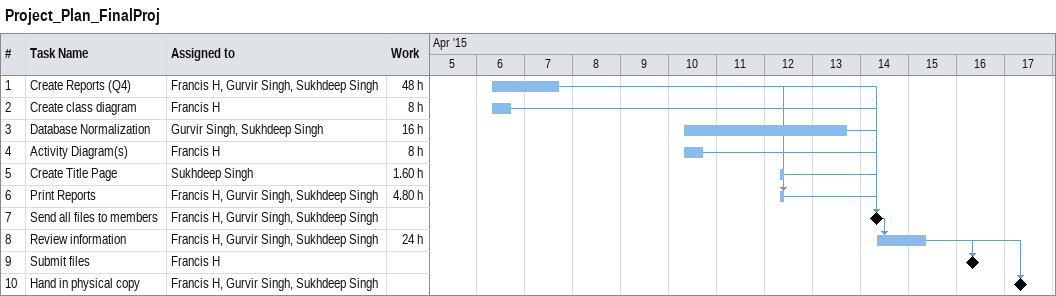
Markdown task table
Project_Plan_FinalProj

| ID | Task | Start | Finish | Predecessors | Resources | Work (h) |
|---|---|---|---|---|---|---|
| 1 | Create Reports (Q4) | 2015-04-06 | 2015-04-07 |  | Francis H, Gurvir Singh, Sukhdeep Singh | 48 |
| 2 | Create class diagram | 2015-04-06 | 2015-04-06 |  | Francis H | 8 |
| 3 | Database Normalization | 2015-04-10 | 2015-04-13 |  | Gurvir Singh, Sukhdeep Singh | 16 |
| 4 | Activity Diagram(s) | 2015-04-10 | 2015-04-10 |  | Francis H | 8 |
| 5 | Create Title Page | 2015-04-12 | 2015-04-12 |  | Sukhdeep Singh | 1.60 |
| 6 | Print Reports | 2015-04-12 | 2015-04-12 | 1 | Francis H, Gurvir Singh, Sukhdeep Singh | 4.80 |
| 7 | Send all files to members (milestone) | 2015-04-14 | 2015-04-14 | 1, 2, 3, 4, 5, 6 | Francis H, Gurvir Singh, Sukhdeep Singh |  |
| 8 | Review information | 2015-04-14 | 2015-04-15 | 7 | Francis H, Gurvir Singh, Sukhdeep Singh | 24 |
| 9 | Submit files (milestone) | 2015-04-16 | 2015-04-16 | 8 | Francis H |  |
| 10 | Hand in physical copy (milestone) | 2015-04-17 | 2015-04-17 | 8 | Francis H, Gurvir Singh, Sukhdeep Singh |  |
